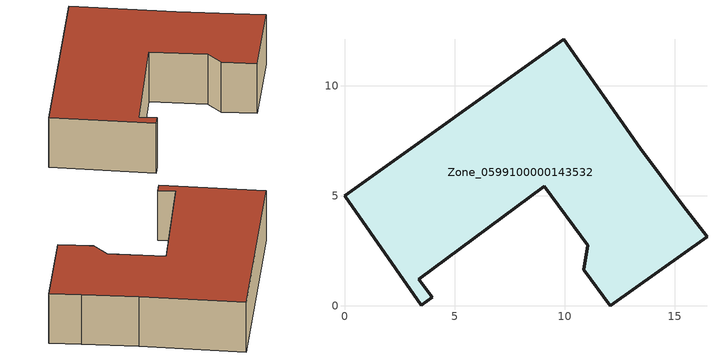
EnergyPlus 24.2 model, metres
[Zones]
Zone_0599100000143532
 floor ground (C_G): 15.36,4.56 16.47,3.13 12.08,0 10.88,1.63 11.05,2.76 9.07,5.42 3.37,1.2 3.98,0.39 3.48,0.03 0,5 9.95,12.11 13.43,7.16 z0
 wall outside (C_F): 13.43,7.16 9.95,12.11 0,5 3.48,0.03 3.98,0.39 3.37,1.2 9.07,5.42 11.05,2.76 10.88,1.63 12.08,0 16.47,3.13 15.36,4.56 13.43,7.16 z0:3.24
 roof outside (C_R): 15.36,4.56 13.43,7.16 9.95,12.11 0,5 3.48,0.03 3.98,0.39 3.37,1.2 9.07,5.42 11.05,2.76 10.88,1.63 12.08,0 16.47,3.13 z3.24
[BUILDING]
Pand.0599100000143532: North Axis=0; Terrain=City; Loads Convergence Tolerance Value=0.04; Temperature Convergence Tolerance Value=0.4; Solar Distribution=FullExterior; Maximum Number of Warmup Days=25; Minimum Number of Warmup Days=1
[Site:Location]
Rotterdam.The.Hague.AP_ZH_NLD Design_Conditions: Latitude=51.96; Longitude=4.45; Time Zone=1; Elevation=-4.5
[SITE:GROUNDTEMPERATURE:BUILDINGSURFACE]
18, 18, 18, 18, 18, 18, 18, 18, 18, 18, 18, 18
[MATERIAL] Thermal Absorptance=0.9; Solar Absorptance=0.7; Visible Absorptance=0.7
Name | Roughness | Thickness | Conductivity | Density | Specific Heat
G.TI.1975-1991 | MediumSmooth | 0.15 | 0.288461 | 540 | 1210
F.TI.1975-1991 | Rough | 0.3 | 0.230769 | 1920 | 840
R.TI.1975-1991 | MediumRough | 0.2 | 0.153846 | 1500 | 1000
[CONSTRUCTION]
C_G: G.TI.1975-1991
C_F: F.TI.1975-1991
C_R: R.TI.1975-1991
[ZONE]
Zone_0599100000143532: Type=1; Multiplier=1; Ceiling Height=Autocalculate; Volume=Autocalculate; Floor Area=autocalculate; Part of Total Floor Area=Yes
[ZONEINFILTRATION:DESIGNFLOWRATE]
Infil_Zone_0599100000143532: Zone or ZoneList or Space or SpaceList=Zone_0599100000143532; Schedule=AlwaysOn; Design Flow Rate Calculation Method=Flow/Area; Flow Rate per Floor Area=0.003; Constant Term Coefficient=1; Temperature Term Coefficient=0; Velocity Term Coefficient=0; Velocity Squared Term Coefficient=0
[HVACTEMPLATE:ZONE:IDEALLOADSAIRSYSTEM]
Zone_0599100000143532: Maximum Heating Supply Air Temperature=50; Minimum Cooling Supply Air Temperature=13; Maximum Heating Supply Air Humidity Ratio=0.0156; Minimum Cooling Supply Air Humidity Ratio=0.0077; Heating Limit=NoLimit; Cooling Limit=NoLimit; Dehumidification Control Type=ConstantSensibleHeatRatio; Cooling Sensible Heat Ratio=0.7; Dehumidification Setpoint=60; Humidification Control Type=None; Humidification Setpoint=30; Outdoor Air Method=None; Outdoor Air Flow Rate per Person=0.00944; Outdoor Air Flow Rate per Zone Floor Area=0; Outdoor Air Flow Rate per Zone=0; Demand Controlled Ventilation Type=None; Outdoor Air Economizer Type=NoEconomizer; Heat Recovery Type=None; Sensible Heat Recovery Effectiveness=0.7; Latent Heat Recovery Effectiveness=0.65
[ZONECONTROL:THERMOSTAT]
ThermostatControl_Zone_0599100000143532: Zone or ZoneList=Zone_0599100000143532; Control Type Schedule=DualSetpointControlType; Control 1=Thermostat_Zone_0599100000143532; Temperature Difference Between Cutout And Setpoint=0
[THERMOSTATSETPOINT:DUALSETPOINT]
Thermostat_Zone_0599100000143532: Heating Setpoint Temperature Schedule=HeatingSetpoint_Zone_0599100000143532; Cooling Setpoint Temperature Schedule=CoolingSetpoint_Zone_0599100000143532
[SCHEDULE:COMPACT]
HeatingSetpoint_Zone_0599100000143532: Through: 12/31, For: AllDays, Until: 24:00, 21
CoolingSetpoint_Zone_0599100000143532: Through: 12/31, For: AllDays, Until: 24:00, 24
DualSetpointControlType: Through: 12/31, For: AllDays, Until: 24:00, 4
AlwaysOn: Through: 12/31, For: AllDays, Until: 24:00, 1
